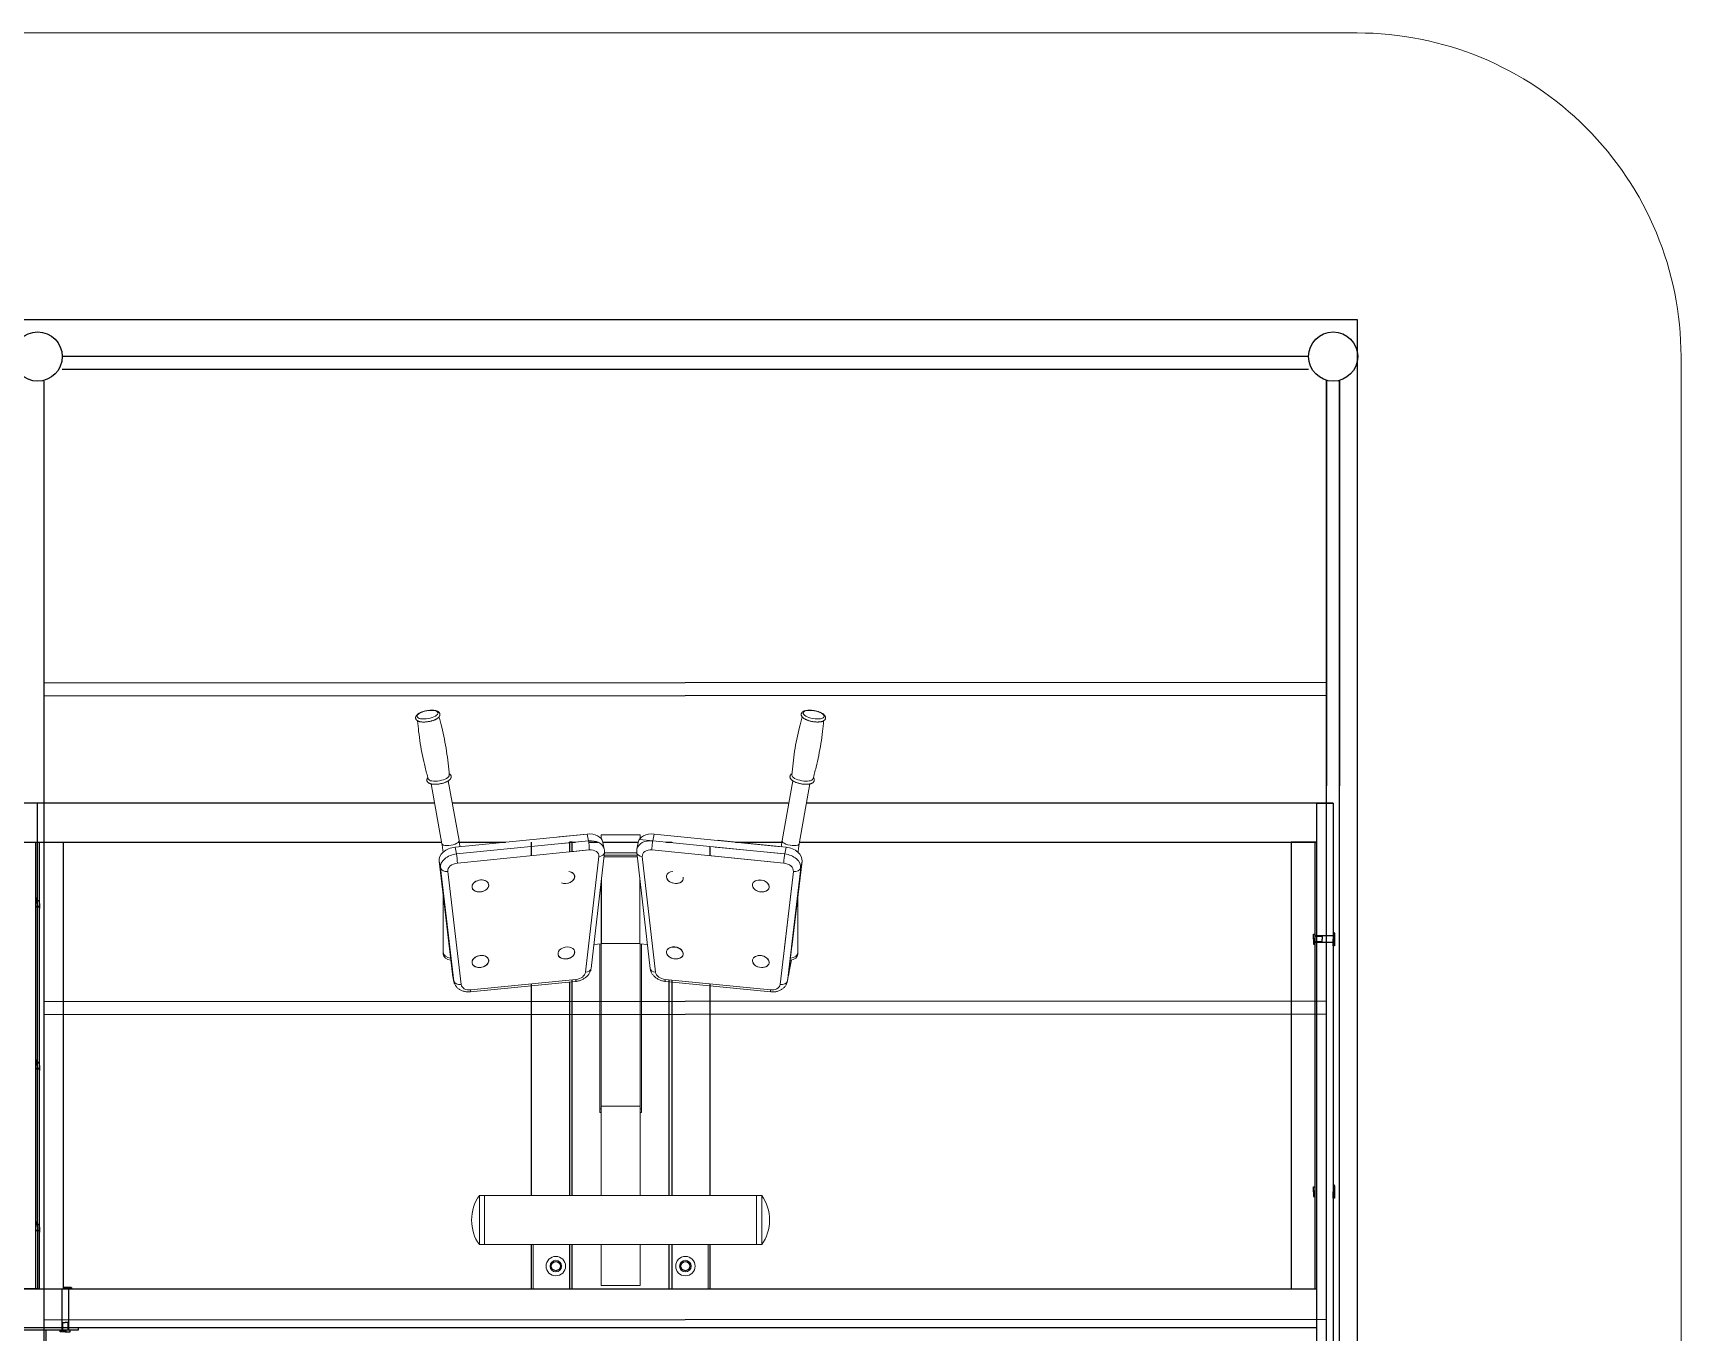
# Model space of a CAD drawing. Header units: millimetres. Extents: x -3690 to 2625, y -3785 to 2530.
# Drawn here: x 80 to 2625, y 523 to 2530 of the extents above; entities that cross this region are included whole.
import ezdxf

# ---------------------------------------------------------------- set-up
doc = ezdxf.new("R2010")
doc.units = ezdxf.units.MM
doc.linetypes.add('K5LT_BASIC', pattern=[0])
doc.linetypes.add('K5LT_THIN', pattern=[0])
doc.layers.add('DIKOM_ЗОНА', color=80, linetype='Continuous')
doc.layers.add('DIKOM_ОБЪЕКТ', color=7, linetype='Continuous')

msp = doc.modelspace()

# ---------------------------------------------------------------- linework, layer by layer
at = {"layer": 'DIKOM_ЗОНА', "color": 3, "lineweight": 15}
msp.add_lwpolyline([(-1912.3, 2530.2), (2124.8, 2530.2, -0.414214), (2624.8, 2030.2), (2624.8, -2026.1, -0.414214), (2124.8, -2526.1), (-1912.3, -2526.1, -0.414214), (-2412.3, -2026.1), (-2412.3, 2030.2, -0.414214)], format="xyb", close=True, dxfattribs=at)
at = {"layer": 'DIKOM_ОБЪЕКТ'}
for p, q in [((-1949.5, 2087.7), (2124.8, 2087.7)), ((2124.8, 2087.7), (2124.8, -2026.1)), ((2049.7, 2030.2), (125.7, 2030.2)), ((2049.7, 2010.2), (125.7, 2010.2)), ((97.5, 1992.2), (97.5, -1931.8)), ((2077.7, -1931.8), (2077.7, 1993.5)), ((2077.7, 1992.2), (2077.7, 1367.1)), ((2097.7, -1931.8), (2097.7, 1993.5)), ((2097.7, 1992.2), (2097.7, 1367.1)), ((97.5, 1526.1), (2077.7, 1527.1)), ((97.5, 1506.1), (2077.7, 1507.1)), ((87.7, 1340.2), (-95.2, 1340.2)), ((700.7, 1340.2), (87.7, 1340.2)), ((87.7, 1280.2), (87.7, 1340.2)), ((1247.4, 1340.2), (727.9, 1340.2)), ((2087.7, 1340.2), (1274.6, 1340.2)), ((2062.7, -1279.8), (2062.7, 1340.2)), ((2062.7, 1340.2), (2087.7, 1340.2)), ((2087.7, 1340.2), (2087.7, -1279.8)), ((-101.2, 1280.2), (87.7, 1280.2)), ((84.7, 590.2), (84.7, 1280.2)), ((87.7, 1280.2), (711.5, 1280.2)), ((87.7, 690.2), (87.7, 1280.2)), ((87.7, 690.2), (87.7, 1280.2)), ((90.7, 590.2), (90.7, 1280.2)), ((127.7, 590.2), (127.7, 1280.2)), ((737.3, 1280.2), (810.2, 1280.2)), ((849.7, 1280.2), (849.7, 1259.2)), ((908.7, 1280.2), (917.9, 1280.2)), ((912.7, 1280.2), (908.7, 1280.2)), ((908.7, 1280.2), (908.7, 1265)), ((912.7, 1265.4), (912.7, 1280.2)), ((938.3, 1280.2), (952.7, 1280.2)), ((960.3, 1280.2), (1015, 1280.2)), ((1057.4, 1280.2), (1066.7, 1280.2)), ((1062.7, 1280.2), (1066.7, 1280.2)), ((1062.7, 1279.6), (1062.7, 1280.2)), ((1066.7, 1280.2), (1066.7, 1279.2)), ((1125.7, 1273.4), (1125.7, 1259.2)), ((1165.2, 1280.2), (1238, 1280.2)), ((1263.8, 1280.2), (2062.7, 1280.2)), ((2062.7, 1280.2), (2022.7, 1280.2)), ((2022.7, 1280.2), (2022.7, 590.2)), ((2059.7, 1280.2), (2059.7, 590.2)), ((2062.7, 1180.2), (2062.7, 1280.2)), ((84.7, 1194.4), (84.7, 1185.2)), ((84.7, 1189.3), (90.7, 1189.3)), ((84.7, 1175.9), (84.7, 1185.2)), ((84.7, 1181), (90.7, 1181)), ((85.3, 1190.2), (90.7, 1190.2)), ((85.3, 1180.2), (90.7, 1180.2)), ((90.7, 1185.2), (90.7, 1192.8)), ((90.7, 1185.2), (90.7, 1177.6)), ((2057.2, 1130.2), (2057.2, 1137.8)), ((2057.2, 1137.8), (2059.7, 1137.8)), ((2057.2, 1130.2), (2057.2, 1137.4)), ((2059.7, 1130.6), (2057.2, 1131.5)), ((2057.2, 1130.2), (2057.2, 1122.6)), ((2057.2, 1130.2), (2057.2, 1122.9)), ((2057.2, 1129.7), (2059.7, 1128.8)), ((2057.2, 1122.6), (2059.7, 1122.6)), ((2059.7, 1137.8), (2059.7, 1130.2)), ((2087.7, 1135.2), (2059.7, 1135.2)), ((2070.7, 1134.3), (2059.7, 1134.3)), ((2059.7, 1122.6), (2059.7, 1130.2)), ((2070.7, 1126), (2059.7, 1126)), ((2087.7, 1125.2), (2059.7, 1125.2)), ((2070.7, 1135.2), (2070.7, 1130.2)), ((2070.7, 1125.2), (2070.7, 1130.2)), ((2089.7, 1140.2), (2087.7, 1140.2)), ((2087.7, 1140.2), (2087.7, 1130.2)), ((2087.7, 1120.2), (2087.7, 1130.2)), ((2089.7, 1120.2), (2087.7, 1120.2)), ((2089.7, 1130.2), (2089.7, 1140.2)), ((2089.7, 1139.4), (2089.7, 1130.2)), ((2089.7, 1120.9), (2089.7, 1130.2)), ((2089.7, 1130.2), (2089.7, 1120.2)), ((849.7, 1061.2), (849.7, 734.4)), ((908.7, 1064.1), (908.7, 734.4)), ((912.7, 734.4), (912.7, 1067.4)), ((1062.7, 734.4), (1062.7, 1067.4)), ((1066.7, 1067), (1066.7, 734.4)), ((1125.7, 1061.2), (1125.7, 734.4)), ((97.5, 1034.1), (2077.7, 1035.1)), ((97.5, 1014.1), (2077.7, 1015.1)), ((84.7, 944.4), (84.7, 935.2)), ((90.7, 935.2), (90.7, 942.8)), ((84.7, 939.3), (90.7, 939.3)), ((84.7, 925.9), (84.7, 935.2)), ((84.7, 931), (90.7, 931)), ((85.3, 940.2), (90.7, 940.2)), ((85.3, 930.2), (90.7, 930.2)), ((90.7, 935.2), (90.7, 927.6)), ((2057.2, 740.2), (2057.2, 747.8)), ((2057.2, 747.8), (2059.7, 747.8)), ((2057.2, 740.2), (2057.2, 747.4)), ((2059.7, 740.6), (2057.2, 741.5)), ((2057.2, 740.2), (2057.2, 732.6)), ((2057.2, 740.2), (2057.2, 732.9)), ((2057.2, 739.7), (2059.7, 738.8)), ((2059.7, 747.8), (2059.7, 740.2)), ((2059.7, 732.6), (2059.7, 740.2)), ((2089.7, 750.2), (2087.7, 750.2)), ((2087.7, 750.2), (2087.7, 740.2)), ((2087.7, 730.2), (2087.7, 740.2)), ((2089.7, 740.2), (2089.7, 750.2)), ((2089.7, 749.4), (2089.7, 740.2)), ((2089.7, 730.9), (2089.7, 740.2)), ((2089.7, 740.2), (2089.7, 730.2)), ((2057.2, 732.6), (2059.7, 732.6)), ((2089.7, 730.2), (2087.7, 730.2)), ((84.7, 694.4), (84.7, 685.2)), ((84.7, 689.3), (90.7, 689.3)), ((85.3, 690.2), (90.7, 690.2)), ((87.7, 690.2), (87.7, 590.2)), ((87.7, 690.2), (87.7, 590.2)), ((90.7, 685.2), (90.7, 692.8)), ((84.7, 675.9), (84.7, 685.2)), ((84.7, 681), (90.7, 681)), ((85.3, 680.2), (90.7, 680.2)), ((90.7, 685.2), (90.7, 677.6)), ((849.7, 658.4), (849.7, 590.2)), ((908.7, 658.4), (908.7, 590.2)), ((912.7, 590.2), (912.7, 658.4)), ((1062.7, 590.2), (1062.7, 658.4)), ((1066.7, 658.4), (1066.7, 590.2)), ((1125.7, 658.4), (1125.7, 590.2)), ((0.6, 590.2), (87.7, 590.2)), ((87.7, 590.2), (47.7, 590.2)), ((87.7, 590.2), (2062.7, 590.2)), ((87.7, 590.2), (127.7, 590.2)), ((120.2, 590.2), (130.2, 590.2)), ((125.2, 590.2), (125.2, 526.2)), ((127.7, 592.2), (130.2, 592.2)), ((130.2, 592.2), (127.7, 592.2)), ((139.4, 592.2), (130.2, 592.2)), ((130.2, 592.2), (140.2, 592.2)), ((140.2, 590.2), (130.2, 590.2)), ((135.2, 590.2), (135.2, 526.2)), ((140.2, 592.2), (140.2, 590.2)), ((97.5, 542.1), (2077.7, 543.1)), ((125.2, 538.2), (130.2, 538.2)), ((126, 538.2), (126, 526.2)), ((135.2, 538.2), (130.2, 538.2)), ((134.3, 538.2), (134.3, 526.2)), ((-1887.3, 530.2), (87.7, 530.2)), ((25.2, 530.2), (150.2, 530.2)), ((150.2, 526.2), (25.2, 526.2)), ((87.7, 530.2), (2062.7, 530.2)), ((100.2, 526.2), (100.2, -414.5)), ((122.6, 523.7), (122.6, 526.2)), ((122.6, 526.2), (130.2, 526.2)), ((130.2, 523.7), (122.6, 523.7)), ((130.2, 523.7), (122.9, 523.7)), ((129.7, 523.7), (128.8, 526.2)), ((137.8, 526.2), (130.2, 526.2)), ((130.2, 523.7), (137.8, 523.7)), ((130.2, 523.7), (137.4, 523.7)), ((130.6, 526.2), (131.5, 523.7)), ((137.8, 523.7), (137.8, 526.2)), ((150.2, 530.2), (150.2, 526.2))]:
    msp.add_line(p, q, dxfattribs=at)
at = {"layer": 'DIKOM_ОБЪЕКТ', "color": 7, "linetype": 'K5LT_BASIC', "lineweight": 15}
for p, q in [((721.7, 1374.8), (738.3, 1282.5)), ((1253.7, 1374.8), (1237, 1282.5)), ((695.3, 1370.1), (711.9, 1277.8)), ((1280, 1370.1), (1263.4, 1277.8)), ((935.9, 1292.6), (732.2, 1272.4)), ((935.9, 1292.6), (892.1, 1288.3)), ((957.7, 1291.7), (1017.7, 1291.7)), ((957.7, 1285.5), (957.7, 1291.7)), ((962.5, 1269.3), (960.4, 1279.8)), ((1012.8, 1269.3), (1014.9, 1279.8)), ((1017.7, 1291.7), (1017.7, 1285.5)), ((1235.6, 1273.1), (1039.4, 1292.6)), ((1243.1, 1272.4), (1136.6, 1283)), ((707.5, 1250.8), (728.2, 1076.1)), ((962.7, 1263.9), (942.1, 1085.1)), ((1013.3, 1257.7), (962, 1257.7)), ((1013.1, 1259.8), (962.2, 1259.8)), ((1013.1, 1259.8), (962.2, 1259.8)), ((1013.1, 1259.8), (962.2, 1259.8)), ((1012.7, 1263.4), (962.6, 1263.4)), ((1012.6, 1263.9), (1033.3, 1085.1)), ((1252.1, 1118), (1267.8, 1250.8)), ((713.9, 1197), (713.9, 1110.1)), ((1247.1, 1076.1), (1261.4, 1197)), ((1261.4, 1197), (1261.4, 1110.1)), ((946.4, 1122.2), (957.7, 1123.3)), ((955.7, 1123.1), (955.7, 862.4)), ((957.7, 1123.3), (957.7, 734.4)), ((958.1, 1123.4), (1017.2, 1123.4)), ((1017.6, 1123.3), (1029, 1122.2)), ((1017.7, 1123.3), (1017.7, 734.4)), ((1019.7, 1123.1), (1019.7, 862.4)), ((713.9, 1110.1), (713.9, 1107.3)), ((1244.9, 1064.6), (1251.6, 1098.1)), ((1249.5, 1097.9), (1249.7, 1097.9)), ((1261.4, 1110.1), (1261.4, 1107.3)), ((730.4, 1064.6), (728.3, 1075.1)), ((918.3, 1065.1), (755.9, 1048.9)), ((1219.4, 1048.9), (1057, 1065.1)), ((955.7, 868.3), (957.7, 868.3)), ((1017.7, 872.4), (957.7, 872.4)), ((1019.7, 868.3), (1017.7, 868.3)), ((955.7, 862.4), (957.7, 862.4)), ((1019.7, 862.4), (1017.7, 862.4)), ((1205.7, 734.4), (769.7, 734.4)), ((769.7, 658.4), (769.7, 734.4)), ((777.7, 658.4), (777.7, 734.4)), ((777.7, 658.4), (777.7, 732.8)), ((1197.7, 658.4), (1197.7, 734.4)), ((1197.7, 734.4), (1197.7, 658.4)), ((1205.7, 734.4), (1205.7, 658.4)), ((1205.7, 658.4), (769.7, 658.4)), ((852.7, 658.4), (852.7, 590.2)), ((957.7, 658.4), (957.7, 595.2)), ((1017.7, 658.4), (1017.7, 595.2)), ((1122.7, 590.2), (1122.7, 658.4)), ((852.7, 590.2), (1122.7, 590.2)), ((1017.7, 595.2), (957.7, 595.2))]:
    msp.add_line(p, q, dxfattribs=at)
at = {"layer": 'DIKOM_ОБЪЕКТ', "color": 7, "linetype": 'K5LT_THIN', "lineweight": 15}
for p, q in [((732.2, 1272.4), (734.3, 1261.9)), ((938, 1282.1), (734.3, 1261.9)), ((938, 1282.1), (897.5, 1278.1)), ((935.9, 1292.6), (938, 1282.1)), ((1234.7, 1262.5), (1016.7, 1284.2)), ((1039.4, 1292.6), (1037.4, 1282.1)), ((1241, 1261.9), (1133.9, 1272.5)), ((1243.1, 1272.4), (1241, 1261.9)), ((707.5, 1250.8), (709.6, 1240.3)), ((939.4, 1268.1), (735.7, 1247.8)), ((939.4, 1268.1), (910.7, 1265.2)), ((933.5, 1079.2), (954.2, 1258)), ((1021.2, 1258), (1041.8, 1079.2)), ((1234.6, 1248.3), (1036, 1268.1)), ((1239.6, 1247.8), (1123.2, 1259.4)), ((1267.8, 1250.8), (1265.7, 1240.3)), ((709.6, 1240.3), (730.3, 1065.6)), ((720.9, 1234.9), (741.5, 1060.1)), ((958.1, 1224.2), (958.1, 1123.4)), ((1017.2, 1224.2), (1017.2, 1123.4)), ((1233.8, 1060.1), (1254.4, 1234.9)), ((1240.6, 1117.5), (1254.4, 1234.9)), ((1245.1, 1065.6), (1265.7, 1240.3)), ((1251.3, 1118.5), (1265.7, 1240.3)), ((957.7, 1220.6), (957.7, 1123.3)), ((1017.6, 1220.6), (1017.6, 1123.3)), ((756.3, 1051.9), (918.7, 1068)), ((1056.6, 1068), (1219, 1051.9))]:
    msp.add_line(p, q, dxfattribs=at)
at = {"layer": 'DIKOM_ОБЪЕКТ'}
for centre, radius in [((87.7, 2030.2), 38), ((87.7, 2030.2), 38), ((2087.7, 2030.2), 38), ((887.7, 625.2), 7), ((1087.7, 625.2), 7)]:
    msp.add_circle(centre, radius, dxfattribs=at)
at = {"layer": 'DIKOM_ОБЪЕКТ', "color": 7, "linetype": 'K5LT_BASIC', "lineweight": 15}
for centre, radius in [((887.7, 625.2), 15), ((1087.7, 625.2), 15), ((887.7, 625.2), 9), ((1087.7, 625.2), 9)]:
    msp.add_circle(centre, radius, dxfattribs=at)
at = {"layer": 'DIKOM_ОБЪЕКТ'}
for centre, radius, start, end in [((85.3, 1190.8), 0.6, 180, 270), ((85.3, 1179.6), 0.6, 90, 180), ((85.3, 940.8), 0.6, 180, 270), ((85.3, 929.6), 0.6, 90, 180), ((85.3, 690.8), 0.6, 180, 270), ((85.3, 679.6), 0.6, 90, 180), ((123.3, 595.2), 3.24, 119.1339, 119.134)]:
    msp.add_arc(centre, radius, start, end, dxfattribs=at)
at = {"layer": 'DIKOM_ОБЪЕКТ', "color": 7, "linetype": 'K5LT_BASIC', "lineweight": 15}
for centre, start, end in [((823.8, 696.4), 144.9489, 180), ((1151.5, 696.4), 0, 35.0511), ((823.8, 696.4), 180, 215.0511), ((1151.5, 696.4), 324.9489, 0)]:
    msp.add_arc(centre, 66.2, start, end, dxfattribs=at)
at = {"layer": 'DIKOM_ОБЪЕКТ', "color": 7, "linetype": 'K5LT_THIN', "lineweight": 15}
for centre, major_axis in [((689.6, 1477.1), (-16.2, -2.9)), ((1285.7, 1477.1), (-16.2, 2.9))]:
    msp.add_ellipse(centre, major_axis=major_axis, ratio=0.365776, dxfattribs=at)
at = {"layer": 'DIKOM_ОБЪЕКТ', "color": 7, "linetype": 'K5LT_BASIC', "lineweight": 15}
for centre, major_axis, ratio, start_param, end_param in [((706.9, 1380.9), (-16.2, -2.9), 0.365776, 0.03941, 3.102183), ((1268.4, 1380.9), (-16.2, 2.9), 0.365776, 0.03941, 3.102183), ((732.2, 1254.7), (-24.5, -4.9), 0.700225, -1.709081, -0.055144), ((935.9, 1275), (24.5, 4.9), 0.700225, 0, 1.432511), ((1039.4, 1275), (-24.5, 4.9), 0.700225, -1.432511, 0), ((1243.1, 1254.7), (24.5, -4.9), 0.700225, 0.055144, 1.709081), ((771.2, 1212.5), (-12.8, -2.5), 0.700225, -1.53391, 0), ((771.2, 1212.5), (12.8, 2.5), 0.700225, 0, 3.141593), ((771.2, 1212.5), (-12.8, -2.5), 0.700225, 3.141593, 4.749275), ((903.9, 1225.6), (12.8, 2.5), 0.700225, -2.336223, 0), ((903.9, 1225.6), (12.8, 2.5), 0.700225, -2.336223, -0.138285), ((903.9, 1225.6), (12.8, 2.5), 0.700225, 0, 1.118701), ((903.9, 1225.6), (12.8, 2.5), 0.700225, 0.505532, 1.118701), ((903.9, 1225.6), (12.8, 2.5), 0.700225, 0, 0.505532), ((903.9, 1225.6), (12.8, 2.5), 0.700225, -0.138285, 0), ((1071.4, 1225.6), (12.8, -2.5), 0.700225, 3.141593, 6.283185), ((1071.4, 1225.6), (-12.8, 2.5), 0.700225, 0, 3.141593), ((1071.4, 1225.6), (-12.8, 2.5), 0.700225, -1.185637, 0), ((1071.4, 1225.6), (12.8, -2.5), 0.700225, 1.941121, 3.141593), ((1071.4, 1225.6), (-12.8, 2.5), 0.700225, -1.200471, -1.185637), ((1071.4, 1225.6), (12.8, -2.5), 0.700225, 0.138285, 0.296717), ((1071.4, 1225.6), (-12.8, 2.5), 0.700225, -3.141593, -2.844875), ((1071.4, 1225.6), (12.8, -2.5), 0.700225, 0, 0.138285), ((1204.1, 1212.5), (12.8, -2.5), 0.700225, 0.138285, 3.141593), ((1204.1, 1212.5), (-12.8, 2.5), 0.700225, -1.233818, 0), ((1204.1, 1212.5), (-12.8, 2.5), 0.700225, 3.141593, 5.049368), ((771.2, 1212.5), (-12.8, -2.5), 0.700225, 0, 3.141593), ((771.2, 1212.5), (12.8, 2.5), 0.700225, -3.141593, -0.138285), ((771.2, 1212.5), (12.8, 2.5), 0.700225, -0.138285, 0), ((1204.1, 1212.5), (-12.8, 2.5), 0.700225, 0, 3.141593), ((1204.1, 1212.5), (12.8, -2.5), 0.700225, 3.141593, 6.283185), ((1204.1, 1212.5), (12.8, -2.5), 0.700225, 0, 0.138285), ((958.1, 1121.2), (-3, 0), 0.707107, -1.570796, -1.43117), ((1017.2, 1121.2), (-3, 0), 0.707107, -1.710423, -1.570796), ((727.3, 1110.1), (-13.4, 0), 0.707107, 0, 1.41835), ((727.3, 1110.1), (-13.4, 0), 0.707107, 0, 1.41835), ((727.3, 1107.3), (-13.4, 0), 0.707107, 0, 1.443817), ((771.2, 1095.8), (-12.8, -2.5), 0.700225, -1.476371, 0), ((771.2, 1095.8), (12.8, 2.5), 0.700225, 0, 3.141593), ((771.2, 1095.8), (-12.8, -2.5), 0.700225, 0, 3.141593), ((771.2, 1095.8), (12.8, 2.5), 0.700225, -3.141593, -0.138285), ((771.2, 1095.8), (-12.8, -2.5), 0.700225, 3.141593, 4.806814), ((771.2, 1095.8), (12.8, 2.5), 0.700225, -0.138285, 0), ((903.9, 1109), (12.8, 2.5), 0.700225, 0, 3.141593), ((903.9, 1109), (12.8, 2.5), 0.700225, 0, 3.141593), ((903.9, 1109), (12.8, 2.5), 0.700225, -3.141593, -0.138285), ((903.9, 1109), (12.8, 2.5), 0.700225, 3.141593, 4.234036), ((903.9, 1109), (12.8, 2.5), 0.700225, -2.04915, 0), ((903.9, 1109), (12.8, 2.5), 0.700225, -0.138285, 0), ((1071.4, 1109), (-12.8, 2.5), 0.700225, 0, 3.141593), ((1071.4, 1109), (12.8, -2.5), 0.700225, 3.141593, 6.283185), ((1071.4, 1109), (12.8, -2.5), 0.700225, 0.138285, 3.141593), ((1071.4, 1109), (-12.8, 2.5), 0.700225, -1.169723, 0), ((1071.4, 1109), (-12.8, 2.5), 0.700225, -3.141593, -1.169723), ((1071.4, 1109), (12.8, -2.5), 0.700225, 0, 0.138285), ((1204.1, 1095.8), (-12.8, 2.5), 0.700225, 0, 3.141593), ((1204.1, 1095.8), (12.8, -2.5), 0.700225, 3.141593, 6.283185), ((1204.1, 1095.8), (12.8, -2.5), 0.700225, 0.138285, 3.141593), ((1204.1, 1095.8), (-12.8, 2.5), 0.700225, -1.37916, 0), ((1204.1, 1095.8), (-12.8, 2.5), 0.700225, 3.141593, 4.904025), ((1204.1, 1095.8), (12.8, -2.5), 0.700225, 0, 0.138285), ((1248, 1107.3), (13.4, 0), 0.707107, -1.507864, -1.458924), ((1248, 1110.1), (13.4, 0), 0.707107, -1.482711, -1.458924), ((1248, 1110.1), (13.4, 0), 0.707107, -1.458924, -1.41835), ((1248, 1107.3), (13.4, 0), 0.707107, -1.443817, 0), ((1248, 1110.1), (-13.4, 0), 0.707107, 1.723243, 3.141593), ((1248, 1110.1), (13.4, 0), 0.707107, -1.41835, 0), ((752.8, 1080), (-24.5, -4.9), 0.700225, -0.055144, 0), ((1222.5, 1080), (24.5, -4.9), 0.700225, 0, 0.055144)]:
    msp.add_ellipse(centre, major_axis=major_axis, ratio=ratio, start_param=start_param, end_param=end_param, dxfattribs=at)
at = {"layer": 'DIKOM_ОБЪЕКТ', "color": 7, "linetype": 'K5LT_THIN', "lineweight": 15}
for centre, major_axis, ratio, start_param, end_param in [((725.1, 1280.1), (-13.2, -2.4), 0.365776, 0, 3.141593), ((938, 1264.5), (24.5, 4.9), 0.700225, 0, 1.432511), ((938, 1275.1), (-0.99, 9.95), 0.09841, -2.361084, -0.790288), ((1037.4, 1264.5), (-24.5, 4.9), 0.700225, -1.432511, 0), ((1037.4, 1275.1), (-0.99, -9.95), 0.09841, -2.351305, -0.780508), ((1250.2, 1280.1), (-13.2, 2.4), 0.365776, 0, 3.141593), ((734.3, 1244.2), (-24.5, -4.9), 0.700225, -1.709081, -0.055144), ((735.7, 1237.2), (-14.7, -2.9), 0.700225, -1.709081, -0.055144), ((734.3, 1254.8), (-0.99, 9.95), 0.09841, -2.361084, -0.790288), ((939.4, 1257.5), (14.7, 2.9), 0.700225, -0.221426, 1.432511), ((952.8, 1265.1), (9.93, -1.15), 0.696492, -1.350513, 0), ((1022.6, 1265.1), (-9.93, -1.15), 0.696492, 0, 1.350513), ((1036, 1257.5), (-14.7, 2.9), 0.700225, -1.432511, 0.221426), ((1241, 1254.8), (-0.99, -9.95), 0.09841, -2.351305, -0.780508), ((1239.6, 1237.2), (14.7, -2.9), 0.700225, 0.055144, 1.709081), ((1241, 1244.2), (24.5, -4.9), 0.700225, 0.055144, 1.709081), ((719.5, 1241.9), (-9.93, -1.17), 0.712837, 0.056135, 1.626931), ((1255.8, 1241.9), (9.93, -1.17), 0.712837, -1.626931, -0.056135), ((918.7, 1078.6), (14.7, 2.9), 0.700225, -1.709081, -0.221426), ((932.1, 1086.2), (9.93, -1.15), 0.696492, -1.350513, 0), ((1043.2, 1086.2), (-9.93, -1.15), 0.696492, 0, 1.350513), ((1056.6, 1078.6), (-14.7, 2.9), 0.700225, 0.221426, 1.709081), ((740.1, 1067.1), (-9.93, -1.17), 0.712837, 0.056135, 1.626931), ((756.3, 1062.5), (-14.7, -2.9), 0.700225, -0.055144, 1.432511), ((754.9, 1058.9), (0.99, -9.95), 0.09841, 0, 0.780508), ((917.3, 1075), (0.99, -9.95), 0.09841, 0, 0.780508), ((1058, 1075), (0.99, 9.95), 0.09841, 2.361084, 3.141593), ((1219, 1062.5), (14.7, -2.9), 0.700225, -1.432511, 0.055144), ((1220.4, 1058.9), (0.99, 9.95), 0.09841, 2.361084, 3.141593), ((1235.2, 1067.1), (9.93, -1.17), 0.712837, -1.626931, -0.056135)]:
    msp.add_ellipse(centre, major_axis=major_axis, ratio=ratio, start_param=start_param, end_param=end_param, dxfattribs=at)
at = {"layer": 'DIKOM_ОБЪЕКТ', "color": 7, "linetype": 'K5LT_BASIC', "lineweight": 15}
for points, knots in [([(687.7, 1483), (688.4, 1483.2), (689.8, 1483.4), (692, 1483.7), (694, 1483.9), (696, 1483.9), (697.8, 1483.9), (699.5, 1483.8), (701.1, 1483.6), (702.5, 1483.3), (703.7, 1482.9), (704.8, 1482.5), (705.6, 1482.1), (706.4, 1481.6), (707, 1481.1), (707.5, 1480.6), (707.9, 1480.1), (708.2, 1479.6), (708.4, 1479.1), (708.6, 1478.6), (708.7, 1478.1), (708.8, 1477.5), (708.8, 1477), (708.7, 1476.4), (708.6, 1475.9), (708.4, 1475.3), (708.1, 1474.7), (707.7, 1474.1), (707.3, 1473.5), (706.7, 1472.8), (705.9, 1472.2), (705, 1471.5), (703.9, 1470.7), (702.7, 1470), (701.3, 1469.3), (699.7, 1468.6), (697.9, 1468), (696, 1467.4), (694, 1466.9), (691.9, 1466.5), (689.8, 1466.1), (687.7, 1465.8), (685.6, 1465.7), (683.7, 1465.7), (681.9, 1465.7), (680.2, 1465.9), (678.7, 1466.1), (677.3, 1466.4), (676.1, 1466.7), (675.1, 1467.1), (674.2, 1467.6), (673.5, 1468.1), (672.9, 1468.5), (672.5, 1469), (672.1, 1469.5), (671.8, 1470.1), (671.5, 1470.6), (671.4, 1471.1), (671.3, 1471.6), (671.2, 1472.2), (671.2, 1472.7), (671.3, 1473.3), (671.5, 1473.8), (671.7, 1474.4), (672, 1475), (672.4, 1475.6), (672.9, 1476.2), (673.5, 1476.9), (674.3, 1477.5), (675.2, 1478.3), (676.3, 1479), (677.6, 1479.7), (679, 1480.4), (680.7, 1481.1), (682.4, 1481.7), (684.3, 1482.3), (686.1, 1482.7), (687.2, 1483), (687.7, 1483)], [0, 0, 0, 0, 1.507124, 3.00653, 4.47647, 5.917533, 7.328188, 8.7047, 10.040472, 11.325486, 12.545746, 13.685118, 14.729373, 15.673041, 16.521288, 17.287626, 17.988377, 18.639513, 19.255201, 19.847701, 20.427907, 21.004995, 21.588544, 22.188225, 22.813646, 23.476011, 24.187538, 24.961249, 25.810151, 26.744857, 27.766672, 28.881511, 30.076285, 31.337691, 32.652906, 34.011409, 35.405824, 36.831544, 38.286075, 39.768431, 41.281142, 42.775057, 44.239776, 45.675476, 47.080295, 48.449954, 49.777425, 51.051903, 52.258762, 53.381693, 54.407699, 55.333363, 56.165616, 56.918814, 57.609457, 58.253195, 58.863887, 59.453603, 60.032333, 60.609894, 61.195876, 61.799276, 62.430521, 63.100894, 63.822751, 64.609215, 65.473031, 66.424118, 67.452041, 68.581479, 69.78872, 71.060307, 72.383583, 73.748693, 75.148787, 76.579585, 78.038988, 79, 79, 79, 79]), ([(1296.6, 1480.2), (1296.4, 1480.3), (1295.6, 1480.7), (1294.3, 1481.2), (1292.5, 1481.8), (1290.6, 1482.4), (1288.6, 1482.9), (1286.5, 1483.3), (1284.3, 1483.6), (1282.2, 1483.8), (1280.2, 1483.9), (1278.3, 1483.9), (1276.5, 1483.8), (1274.9, 1483.7), (1273.5, 1483.4), (1272.2, 1483.1), (1271, 1482.7), (1270.1, 1482.3), (1269.3, 1481.8), (1268.6, 1481.4), (1268.1, 1480.9), (1267.6, 1480.4), (1267.3, 1479.9), (1267, 1479.4), (1266.8, 1478.8), (1266.6, 1478.3), (1266.5, 1477.8), (1266.5, 1477.2), (1266.6, 1476.7), (1266.7, 1476.1), (1266.8, 1475.6), (1267.1, 1475), (1267.4, 1474.4), (1267.8, 1473.8), (1268.4, 1473.1), (1269, 1472.5), (1269.8, 1471.8), (1270.8, 1471.1), (1272, 1470.4), (1273.3, 1469.7), (1274.9, 1469), (1276.5, 1468.3), (1278.4, 1467.7), (1280.3, 1467.1), (1282.3, 1466.7), (1284.5, 1466.3), (1286.6, 1466), (1288.7, 1465.8), (1290.7, 1465.7), (1292.6, 1465.7), (1294.3, 1465.8), (1295.9, 1466), (1297.4, 1466.2), (1298.6, 1466.6), (1299.7, 1466.9), (1300.7, 1467.4), (1301.5, 1467.8), (1302.1, 1468.3), (1302.6, 1468.8), (1303.1, 1469.3), (1303.4, 1469.8), (1303.7, 1470.3), (1303.9, 1470.8), (1304, 1471.4), (1304.1, 1471.9), (1304.1, 1472.4), (1304, 1473), (1303.9, 1473.5), (1303.7, 1474.1), (1303.5, 1474.7), (1303.1, 1475.3), (1302.7, 1475.9), (1302.2, 1476.5), (1301.5, 1477.2), (1300.7, 1477.9), (1299.7, 1478.5), (1298.6, 1479.2), (1297.5, 1479.8), (1296.8, 1480.1), (1296.6, 1480.2)], [0, 0, 0, 0, 0.674043, 1.97028, 3.394338, 4.848913, 6.332277, 7.844623, 9.37741, 10.878715, 12.351338, 13.794144, 15.204399, 16.57685, 17.902978, 19.170429, 20.357799, 21.460604, 22.462739, 23.3648, 24.176947, 24.914939, 25.595464, 26.233797, 26.843126, 27.434966, 28.019786, 28.606543, 29.204981, 29.825104, 30.477283, 31.173406, 31.926378, 32.749584, 33.655098, 34.651381, 35.696754, 36.868272, 38.114128, 39.420701, 40.775924, 42.170835, 43.59942, 45.058166, 46.545599, 48.062212, 49.590418, 51.088138, 52.556653, 53.99509, 55.400412, 56.766942, 58.085647, 59.34363, 60.524851, 61.612358, 62.599801, 63.487994, 64.288363, 65.017056, 65.690591, 66.323955, 66.930204, 67.520537, 68.104777, 68.692717, 69.293761, 69.917651, 70.575365, 71.278873, 72.041182, 72.875523, 73.793771, 74.803343, 75.816912, 76.961527, 78.147329, 79.455266, 80, 80, 80, 80]), ([(674.3, 1467.6), (674.7, 1462.1), (675.9, 1450.4), (678.3, 1432.6), (681.6, 1414.1), (685.7, 1395.8), (689, 1383.7), (690.8, 1377.8)], [0, 0, 0, 0, 1.44188, 3.08141, 4.72094, 6.36047, 8, 8, 8, 8]), ([(707.2, 1473.5), (708.8, 1468.2), (711.8, 1456.9), (715.7, 1439.3), (719.1, 1420.9), (721.6, 1402.3), (722.8, 1389.8), (723.2, 1383.6)], [0, 0, 0, 0, 1.44188, 3.08141, 4.72094, 6.36047, 8, 8, 8, 8]), ([(1268.1, 1473.5), (1266.6, 1468.2), (1263.5, 1456.9), (1259.6, 1439.3), (1256.2, 1420.9), (1253.7, 1402.3), (1252.6, 1389.8), (1252.1, 1383.6)], [0, 0, 0, 0, 1.44188, 3.08141, 4.72094, 6.36047, 8, 8, 8, 8]), ([(1301, 1467.6), (1300.6, 1462.1), (1299.5, 1450.4), (1297, 1432.6), (1293.7, 1414.1), (1289.6, 1395.8), (1286.3, 1383.7), (1284.6, 1377.8)], [0, 0, 0, 0, 1.44188, 3.08141, 4.72094, 6.36047, 8, 8, 8, 8]), ([(723, 1385.9), (723.3, 1385.7), (723.7, 1385.4), (724.3, 1385), (724.8, 1384.5), (725.2, 1384), (725.5, 1383.5), (725.8, 1382.9), (726, 1382.4), (726.1, 1381.9), (726.1, 1381.4), (726.1, 1380.8), (726.1, 1380.3), (725.9, 1379.7), (725.7, 1379.1), (725.4, 1378.6), (725.1, 1377.9), (724.6, 1377.3), (724, 1376.7), (723.3, 1376), (722.4, 1375.3), (721.3, 1374.6), (720, 1373.9), (718.6, 1373.1), (717, 1372.5), (715.2, 1371.8), (713.4, 1371.2), (711.4, 1370.7), (709.3, 1370.3), (707.1, 1369.9), (705, 1369.7), (703, 1369.5), (701, 1369.5), (699.2, 1369.5), (697.5, 1369.7), (696, 1369.9), (694.7, 1370.2), (693.5, 1370.6), (692.4, 1371), (691.6, 1371.4), (690.9, 1371.9), (690.3, 1372.4), (689.8, 1372.9), (689.4, 1373.4), (689.1, 1373.9), (688.9, 1374.4), (688.7, 1374.9), (688.6, 1375.4), (688.6, 1376), (688.6, 1376.5), (688.7, 1377.1), (688.8, 1377.6), (689, 1378.2), (689.3, 1378.8), (689.7, 1379.4), (690, 1379.7), (690.1, 1379.9)], [0, 0, 0, 0, 0.999558, 1.95594, 2.81997, 3.610054, 4.344197, 5.038373, 5.706406, 6.360577, 7.011231, 7.669171, 8.345301, 9.05045, 9.797254, 10.599487, 11.471831, 12.428951, 13.482814, 14.634891, 15.89185, 17.238934, 18.661144, 20.144024, 21.675709, 23.247885, 24.855356, 26.495312, 28.166639, 29.872191, 31.556551, 33.207993, 34.826716, 36.410623, 37.954886, 39.451584, 40.888532, 42.249242, 43.515326, 44.672127, 45.715796, 46.654144, 47.50336, 48.282046, 49.007848, 49.696392, 50.361285, 51.013792, 51.66498, 52.325664, 53.005986, 53.717702, 54.473535, 55.287414, 56.174137, 57, 57, 57, 57]), ([(1252.3, 1385.9), (1252.2, 1385.8), (1251.8, 1385.6), (1251.3, 1385.2), (1250.7, 1384.7), (1250.3, 1384.2), (1249.9, 1383.7), (1249.6, 1383.2), (1249.4, 1382.7), (1249.3, 1382.1), (1249.2, 1381.6), (1249.2, 1381.1), (1249.2, 1380.5), (1249.3, 1380), (1249.5, 1379.4), (1249.7, 1378.8), (1250.1, 1378.2), (1250.5, 1377.6), (1251, 1377), (1251.7, 1376.3), (1252.5, 1375.6), (1253.5, 1374.9), (1254.7, 1374.2), (1256, 1373.5), (1257.5, 1372.8), (1259.2, 1372.1), (1261, 1371.5), (1263, 1371), (1265, 1370.5), (1267.1, 1370.1), (1269.2, 1369.8), (1271.3, 1369.6), (1273.3, 1369.5), (1275.2, 1369.5), (1277, 1369.6), (1278.6, 1369.8), (1280, 1370), (1281.3, 1370.4), (1282.4, 1370.8), (1283.3, 1371.2), (1284.1, 1371.7), (1284.8, 1372.1), (1285.3, 1372.6), (1285.7, 1373.1), (1286.1, 1373.6), (1286.3, 1374.1), (1286.5, 1374.7), (1286.7, 1375.2), (1286.7, 1375.7), (1286.7, 1376.3), (1286.7, 1376.8), (1286.6, 1377.4), (1286.4, 1377.9), (1286.2, 1378.5), (1285.8, 1379.1), (1285.5, 1379.6), (1285.3, 1379.8), (1285.2, 1379.9)], [0, 0, 0, 0, 0.534636, 1.556581, 2.476663, 3.312733, 4.083701, 4.806867, 5.497177, 6.167673, 6.830215, 7.494952, 8.172922, 8.87546, 9.614314, 10.402951, 11.255993, 12.188603, 13.214461, 14.343149, 15.527453, 16.854665, 18.266096, 19.746313, 21.281645, 22.86194, 24.480383, 26.132997, 27.81811, 29.53628, 31.267586, 32.964353, 34.628034, 36.257638, 37.849728, 39.39787, 40.891831, 42.317, 43.655206, 44.887242, 46.005916, 47.01215, 47.918888, 48.744425, 49.507473, 50.225011, 50.91183, 51.580619, 52.242504, 52.908581, 53.589504, 54.296309, 55.041433, 55.838438, 56.702057, 57.647283, 58, 58, 58, 58]), ([(713.7, 1264.6), (713.6, 1265.3), (713.4, 1267.4), (713, 1270.9), (712.5, 1274.5), (712.1, 1276.9), (711.9, 1277.8)], [0, 0, 0, 0, 1.343781, 3.505707, 5.667634, 7, 7, 7, 7]), ([(738.3, 1282.5), (738.4, 1281.7), (738.8, 1279.9), (739.3, 1276.7), (739.6, 1274.5), (739.7, 1273.1)], [0, 0, 0, 0, 1.567171, 3.419282, 6, 6, 6, 6]), ([(1237, 1282.5), (1236.9, 1281.7), (1236.6, 1279.9), (1236.1, 1276.7), (1235.8, 1274.5), (1235.6, 1273.1)], [0, 0, 0, 0, 1.567171, 3.419282, 6, 6, 6, 6]), ([(1263.4, 1277.8), (1263.2, 1276.8), (1262.9, 1274.6), (1262.3, 1271.1), (1261.9, 1267.7), (1261.7, 1265.5), (1261.7, 1264.6)], [0, 0, 0, 0, 1.395526, 3.256227, 5.418152, 7, 7, 7, 7]), ([(962.5, 1269.3), (962.6, 1268.7), (962.7, 1267.8), (962.8, 1266.4), (962.8, 1265.2), (962.8, 1264.4), (962.7, 1263.9)], [0, 0, 0, 0, 2.34386, 3.74386, 5.14386, 7, 7, 7, 7]), ([(1012.8, 1269.3), (1012.7, 1268.7), (1012.6, 1267.8), (1012.5, 1266.4), (1012.5, 1265.2), (1012.6, 1264.4), (1012.6, 1263.9)], [0, 0, 0, 0, 2.34386, 3.74386, 5.14386, 7, 7, 7, 7]), ([(918.3, 1065.1), (918.7, 1065.1), (919.7, 1065.2), (921.6, 1065.5), (924, 1066.1), (926.5, 1067), (928.9, 1068), (931.1, 1069.3), (933.2, 1070.6), (935, 1072.1), (936.7, 1073.7), (938.1, 1075.5), (939.4, 1077.3), (940.4, 1079.2), (941.2, 1081.1), (941.8, 1083.1), (942, 1084.4), (942.1, 1085.1)], [0, 0, 0, 0, 0.558267, 1.563147, 2.991285, 4.379387, 5.73531, 7.064171, 8.368927, 9.650898, 10.910177, 12.146089, 13.357768, 14.54477, 15.707619, 16.848085, 18, 18, 18, 18]), ([(1057, 1065.1), (1056.6, 1065.1), (1055.6, 1065.2), (1053.7, 1065.5), (1051.3, 1066.1), (1048.8, 1067), (1046.4, 1068), (1044.2, 1069.3), (1042.2, 1070.6), (1040.3, 1072.1), (1038.6, 1073.7), (1037.2, 1075.5), (1036, 1077.3), (1034.9, 1079.2), (1034.1, 1081.1), (1033.6, 1083.1), (1033.3, 1084.4), (1033.3, 1085.1)], [0, 0, 0, 0, 0.558267, 1.563147, 2.991285, 4.379387, 5.73531, 7.064171, 8.368927, 9.650898, 10.910177, 12.146089, 13.357768, 14.54477, 15.707619, 16.848085, 18, 18, 18, 18]), ([(755.9, 1048.9), (754.9, 1048.8), (753.1, 1048.7), (750.4, 1048.9), (747.9, 1049.2), (745.5, 1049.7), (743.3, 1050.4), (741.1, 1051.3), (739.2, 1052.4), (737.4, 1053.6), (735.8, 1055), (734.3, 1056.5), (733.1, 1058.1), (732.1, 1059.8), (731.3, 1061.6), (730.7, 1063.2), (730.5, 1064.2), (730.4, 1064.6)], [0, 0, 0, 0, 1.55145, 2.906697, 4.235567, 5.540645, 6.822954, 8.082375, 9.318143, 10.529462, 11.716061, 12.878544, 14.018841, 15.140143, 16.24666, 17.342331, 18, 18, 18, 18]), ([(1219.4, 1048.9), (1220.3, 1048.9), (1222, 1048.8), (1224.6, 1048.8), (1227.1, 1049.1), (1229.5, 1049.6), (1231.8, 1050.3), (1233.9, 1051.2), (1235.9, 1052.3), (1237.7, 1053.5), (1239.4, 1054.8), (1240.8, 1056.3), (1242.1, 1057.9), (1243.1, 1059.6), (1244, 1061.4), (1244.6, 1063.1), (1244.8, 1064.2), (1244.9, 1064.6)], [0, 0, 0, 0, 1.39035, 2.749024, 4.080891, 5.388728, 6.673731, 7.935902, 9.174533, 10.388762, 11.578178, 12.743353, 13.886117, 15.009584, 16.117454, 17.214053, 18, 18, 18, 18])]:
    msp.add_open_spline(points, degree=3, knots=knots, dxfattribs=at)

doc.saveas('drawing.dxf')
